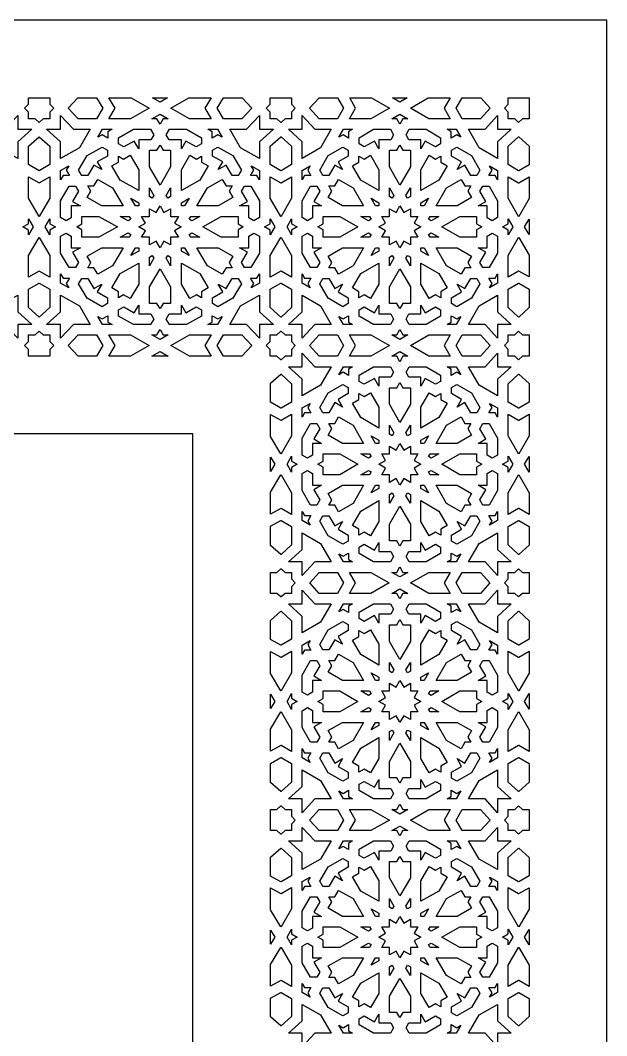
# Model space of a CAD drawing. Extents: x -500 to 500, y -400 to 400.
# Drawn here: x 273.2 to 500, y 7 to 400 of the extents above; entities that cross this region are included whole.
import ezdxf

# ---------------------------------------------------------------- set-up
doc = ezdxf.new("R2010")
doc.units = 0
doc.header["$MEASUREMENT"] = 0
doc.layers.add('LAYER_1', color=18, linetype='CONTINUOUS')

msp = doc.modelspace()

# ---------------------------------------------------------------- linework, layer by layer
at = {"layer": 'LAYER_1'}
for points in [[(-500, -400), (500, -400), (500, 400), (-500, 400)], [(284.67, 367.57), (286.14, 366), (284.67, 364.42), (284.59, 361.87), (282.08, 361.87), (280.51, 360.47), (278.95, 361.87), (276.43, 361.87), (276.35, 364.42), (274.89, 366), (276.35, 367.57), (276.35, 370), (284.67, 370)], [(305.09, 366), (302.66, 361.87), (295.56, 361.87), (291.73, 366), (295.45, 370), (302.74, 370)], [(323.11, 366), (315.83, 361.87), (307.43, 361.87), (309.86, 366), (307.5, 370), (316.05, 370)], [(327.24, 368.34), (324.31, 370), (330.17, 370)], [(344.62, 366), (347.05, 361.87), (338.65, 361.87), (331.37, 366), (338.43, 370), (346.98, 370)], [(362.75, 366), (358.92, 361.87), (351.82, 361.87), (349.39, 366), (351.74, 370), (359.03, 370)], [(378.15, 367.57), (379.58, 366), (378.15, 364.42), (378.07, 361.87), (375.59, 361.87), (374.05, 360.47), (374.01, 360.51), (373.97, 360.47), (372.4, 361.87), (369.89, 361.87), (369.81, 364.42), (368.34, 366), (369.81, 367.57), (369.81, 370), (378.15, 370)], [(398.22, 366), (395.84, 361.87), (388.85, 361.87), (385.08, 366), (388.74, 370), (395.91, 370)], [(415.94, 366), (408.79, 361.87), (400.52, 361.87), (402.91, 366), (400.6, 370), (409, 370)], [(420, 368.34), (417.12, 370), (422.89, 370)], [(437.1, 366), (439.48, 361.87), (431.22, 361.87), (424.07, 366), (431.01, 370), (439.41, 370)], [(454.93, 366), (451.16, 361.87), (444.17, 361.87), (441.79, 366), (444.1, 370), (451.27, 370)], [(470, 362.9), (469.97, 361.87), (467.49, 361.87), (465.95, 360.47), (464.42, 361.87), (461.94, 361.87), (461.86, 364.42), (460.42, 366), (461.86, 367.57), (461.86, 370), (470, 370)], [(272.22, 357.81), (277.63, 357.81), (272.22, 352.96), (272.22, 346.54), (264.94, 350.66), (260.74, 357.81), (267.28, 357.81), (272.22, 363.12)], [(293.74, 357.81), (300.28, 357.81), (296.08, 350.66), (288.8, 346.54), (288.8, 352.96), (283.4, 357.81), (288.8, 357.81), (288.8, 363.12)], [(330.39, 361.87), (328.48, 361.87), (327.24, 359.77), (326, 361.87), (324.09, 361.87), (327.24, 363.65)], [(365.68, 357.81), (371.08, 357.81), (365.68, 352.96), (365.68, 346.54), (358.4, 350.66), (354.2, 357.81), (360.74, 357.81), (365.68, 363.12)], [(387.06, 357.81), (393.49, 357.81), (389.36, 350.66), (382.21, 346.54), (382.21, 352.96), (376.89, 357.81), (382.21, 357.81), (382.21, 363.12)], [(423.1, 361.87), (421.22, 361.87), (420, 359.77), (418.79, 361.87), (416.91, 361.87), (420, 363.65)], [(457.8, 357.81), (463.12, 357.81), (457.8, 352.96), (457.8, 346.54), (450.65, 350.66), (446.52, 357.81), (452.95, 357.81), (457.8, 363.12)], [(307.03, 356.87), (307.03, 354.45), (304.89, 355.66), (303.23, 354.72), (305.05, 357.81), (308.68, 357.81)], [(324.81, 355.74), (323.64, 353.76), (318.99, 353.76), (318.99, 350.3), (317.23, 353.29), (313.2, 351.01), (311.19, 352.15), (311.19, 354.55), (316.94, 357.81), (323.58, 357.81)], [(343.29, 354.55), (343.29, 352.15), (341.28, 351.01), (337.25, 353.29), (335.49, 350.3), (335.49, 353.76), (330.84, 353.76), (329.68, 355.74), (330.9, 357.81), (337.54, 357.81)], [(351.25, 354.72), (349.59, 355.66), (347.45, 354.45), (347.45, 356.87), (345.8, 357.81), (349.43, 357.81)], [(400.13, 356.87), (400.13, 354.45), (398.02, 355.66), (396.39, 354.72), (398.18, 357.81), (401.75, 357.81)], [(417.61, 355.74), (416.46, 353.76), (411.89, 353.76), (411.89, 350.3), (410.16, 353.29), (406.2, 351.01), (404.22, 352.15), (404.22, 354.55), (409.87, 357.81), (416.41, 357.81)], [(435.79, 354.55), (435.79, 352.15), (433.81, 351.01), (429.85, 353.29), (428.12, 350.3), (428.12, 353.76), (423.54, 353.76), (422.4, 355.74), (423.6, 357.81), (430.13, 357.81)], [(443.61, 354.72), (441.99, 355.66), (439.88, 354.45), (439.88, 356.87), (438.25, 357.81), (441.83, 357.81)], [(284.67, 351.25), (284.67, 344.15), (280.55, 341.81), (280.51, 341.84), (280.47, 341.81), (276.35, 344.15), (276.35, 351.25), (280.47, 354.94), (280.51, 354.9), (280.55, 354.94)], [(378.15, 351.25), (378.15, 344.15), (374.09, 341.81), (374.05, 341.84), (374.01, 341.81), (373.97, 341.84), (373.93, 341.81), (369.81, 344.15), (369.81, 351.25), (373.93, 354.94), (373.97, 354.9), (374.01, 354.94), (374.05, 354.9), (374.09, 354.94)], [(470, 351.29), (470, 344.12), (466, 341.81), (465.95, 341.84), (465.91, 341.81), (461.86, 344.15), (461.86, 351.25), (465.91, 354.94), (465.95, 354.9), (466, 354.94)], [(306.97, 349.76), (306.97, 347.48), (302.94, 345.19), (304.7, 342.2), (301.65, 343.93), (299.33, 339.97), (297, 339.97), (295.78, 342.04), (299.1, 347.7), (304.86, 350.96)], [(328.42, 349.7), (331.36, 349.7), (331.36, 343.28), (327.24, 336.26), (323.12, 343.28), (323.12, 349.7), (326.06, 349.7), (327.24, 351.71)], [(355.38, 347.7), (358.7, 342.04), (357.48, 339.97), (355.15, 339.97), (352.83, 343.93), (349.78, 342.2), (351.54, 345.19), (347.51, 347.48), (347.51, 349.76), (349.62, 350.96)], [(400.07, 349.76), (400.07, 347.48), (396.11, 345.19), (397.84, 342.2), (394.84, 343.93), (392.55, 339.97), (390.27, 339.97), (389.07, 342.04), (392.33, 347.7), (397.99, 350.96)], [(421.16, 349.7), (424.06, 349.7), (424.06, 343.28), (420, 336.26), (415.95, 343.28), (415.95, 349.7), (418.84, 349.7), (420, 351.71)], [(447.67, 347.7), (450.94, 342.04), (449.74, 339.97), (447.45, 339.97), (445.16, 343.93), (442.17, 342.2), (443.9, 345.19), (439.94, 347.48), (439.94, 349.76), (442.02, 350.96)], [(318.99, 342.19), (318.99, 334.09), (311.85, 338.14), (308.58, 343.71), (311.13, 345.15), (311.13, 347.47), (313.17, 346.31), (315.72, 347.75)], [(341.31, 346.31), (343.35, 347.47), (343.35, 345.15), (345.9, 343.71), (342.63, 338.14), (335.49, 334.09), (335.49, 342.19), (338.76, 347.75)], [(411.89, 342.19), (411.89, 334.09), (404.87, 338.14), (401.66, 343.71), (404.16, 345.15), (404.16, 347.47), (406.17, 346.31), (408.67, 347.75)], [(433.84, 346.31), (435.85, 347.47), (435.85, 345.15), (438.35, 343.71), (435.14, 338.14), (428.12, 334.09), (428.12, 342.19), (431.33, 347.75)], [(290.99, 342.01), (292.23, 339.91), (289.76, 339.91), (288.8, 338.29), (288.8, 341.85), (291.95, 343.64)], [(365.68, 341.85), (365.68, 338.29), (364.72, 339.91), (362.25, 339.91), (363.49, 342.01), (362.53, 343.64)], [(384.36, 342.01), (385.58, 339.91), (383.15, 339.91), (382.21, 338.29), (382.21, 341.85), (385.3, 343.64)], [(457.8, 341.85), (457.8, 338.29), (456.86, 339.91), (454.43, 339.91), (455.65, 342.01), (454.71, 343.64)], [(284.67, 331.12), (280.55, 324.11), (280.51, 324.18), (280.47, 324.11), (276.35, 331.12), (276.35, 339.47), (280.47, 337.13), (280.51, 337.15), (280.55, 337.13), (284.67, 339.47)], [(308.83, 335.17), (312.95, 328.16), (304.71, 328.16), (299.04, 331.37), (300.52, 333.88), (299.34, 335.88), (301.69, 335.88), (303.17, 338.38)], [(352.79, 335.88), (355.14, 335.88), (353.96, 333.88), (355.44, 331.37), (349.77, 328.16), (341.53, 328.16), (345.65, 335.17), (351.32, 338.38)], [(378.15, 331.12), (374.09, 324.11), (374.05, 324.18), (374.01, 324.11), (373.97, 324.18), (373.93, 324.11), (369.81, 331.12), (369.81, 339.47), (373.93, 337.13), (373.97, 337.15), (374.01, 337.13), (374.05, 337.15), (374.09, 337.13), (378.15, 339.47)], [(401.9, 335.17), (405.95, 328.16), (397.85, 328.16), (392.28, 331.37), (393.72, 333.88), (392.56, 335.88), (394.88, 335.88), (396.33, 338.38)], [(445.12, 335.88), (447.44, 335.88), (446.28, 333.88), (447.73, 331.37), (442.16, 328.16), (434.06, 328.16), (438.11, 335.17), (443.68, 338.38)], [(465.91, 337.13), (465.95, 337.15), (465.99, 337.13), (470, 339.44), (470, 331.04), (465.99, 324.11), (465.95, 324.18), (465.91, 324.11), (461.86, 331.12), (461.86, 339.47)], [(295.73, 333.85), (293.4, 329.89), (296.45, 328.16), (292.93, 328.16), (292.93, 323.59), (290.92, 322.45), (288.8, 323.65), (288.8, 330.17), (292.13, 335.83), (294.57, 335.83)], [(324.85, 332.21), (324.22, 331.13), (323.12, 331.75), (323.12, 335.16)], [(331.36, 331.75), (330.26, 331.13), (329.63, 332.21), (331.36, 335.16)], [(365.68, 330.17), (365.68, 323.65), (363.56, 322.45), (361.55, 323.59), (361.55, 328.16), (358.03, 328.16), (361.08, 329.89), (358.75, 333.85), (359.91, 335.83), (362.35, 335.83)], [(389.02, 333.85), (386.73, 329.89), (389.73, 328.16), (386.27, 328.16), (386.27, 323.59), (384.29, 322.45), (382.21, 323.65), (382.21, 330.17), (385.47, 335.83), (387.87, 335.83)], [(417.66, 332.21), (417.03, 331.13), (415.95, 331.75), (415.95, 335.16)], [(424.06, 331.75), (422.97, 331.13), (422.35, 332.21), (424.06, 335.16)], [(457.8, 330.17), (457.8, 323.65), (455.72, 322.45), (453.74, 323.59), (453.74, 328.16), (450.28, 328.16), (453.28, 329.89), (450.99, 333.85), (452.13, 335.83), (454.53, 335.83)], [(318.99, 329.41), (318.99, 328.16), (317.72, 328.16), (315.98, 331.12)], [(336.76, 328.16), (335.49, 328.16), (335.49, 329.41), (338.5, 331.12)], [(411.89, 329.41), (411.89, 328.16), (410.64, 328.16), (408.93, 331.12)], [(429.37, 328.16), (428.12, 328.16), (428.12, 329.41), (431.07, 331.12)], [(328.75, 325.59), (331.36, 327.07), (331.36, 324.1), (334.38, 324.1), (332.87, 321.54), (335.48, 320.06), (332.87, 318.58), (334.38, 316.01), (331.36, 316.01), (331.36, 313.05), (328.75, 314.53), (327.24, 311.96), (325.73, 314.53), (323.12, 313.05), (323.12, 316.01), (320.1, 316.01), (321.61, 318.58), (319, 320.06), (321.61, 321.54), (320.1, 324.1), (323.12, 324.1), (323.12, 327.07), (325.73, 325.59), (327.24, 328.15)], [(421.49, 325.59), (424.06, 327.07), (424.06, 324.1), (427.02, 324.1), (425.54, 321.54), (428.11, 320.06), (425.54, 318.58), (427.02, 316.01), (424.06, 316.01), (424.06, 313.05), (421.49, 314.53), (420, 311.96), (418.52, 314.53), (415.95, 313.05), (415.95, 316.01), (412.98, 316.01), (414.47, 318.58), (411.9, 320.06), (414.47, 321.54), (412.98, 324.1), (415.95, 324.1), (415.95, 327.07), (418.52, 325.59), (420, 328.15)], [(278.17, 320.06), (276.35, 316.96), (276.35, 318.84), (274.21, 320.06), (276.35, 321.27), (276.35, 323.15)], [(284.67, 321.27), (286.81, 320.06), (284.67, 318.84), (284.67, 316.96), (282.86, 320.06), (284.67, 323.15)], [(310.74, 320.06), (303.6, 316.01), (297.06, 316.01), (297.06, 318.9), (295.02, 320.06), (297.06, 321.21), (297.06, 324.1), (303.6, 324.1)], [(315.97, 323.02), (314.87, 322.4), (311.86, 324.1), (315.33, 324.1)], [(339.61, 322.4), (338.51, 323.02), (339.15, 324.1), (342.62, 324.1)], [(357.42, 321.21), (359.46, 320.06), (357.42, 318.9), (357.42, 316.01), (350.88, 316.01), (343.74, 320.06), (350.88, 324.1), (357.42, 324.1)], [(371.62, 320.06), (369.81, 316.96), (369.81, 318.84), (367.67, 320.06), (369.81, 321.27), (369.81, 323.15)], [(378.15, 321.27), (380.25, 320.06), (378.15, 318.84), (378.15, 316.96), (376.36, 320.06), (378.15, 323.15)], [(403.78, 320.06), (396.76, 316.01), (390.33, 316.01), (390.33, 318.9), (388.32, 320.06), (390.33, 321.21), (390.33, 324.1), (396.76, 324.1)], [(408.92, 323.02), (407.84, 322.4), (404.88, 324.1), (408.3, 324.1)], [(432.17, 322.4), (431.09, 323.02), (431.71, 324.1), (435.13, 324.1)], [(449.68, 321.21), (451.69, 320.06), (449.68, 318.9), (449.68, 316.01), (443.25, 316.01), (436.23, 320.06), (443.25, 324.1), (449.68, 324.1)], [(463.65, 320.06), (461.86, 316.96), (461.86, 318.84), (459.76, 320.06), (461.86, 321.27), (461.86, 323.15)], [(470, 317.05), (468.26, 320.06), (470, 323.06)], [(284.67, 308.99), (284.67, 300.64), (280.55, 302.98), (280.51, 302.96), (280.47, 302.98), (276.35, 300.64), (276.35, 308.99), (280.47, 316), (280.51, 315.93), (280.55, 316)], [(292.93, 316.52), (292.93, 311.95), (296.45, 311.95), (293.4, 310.22), (295.73, 306.26), (294.57, 304.28), (292.13, 304.28), (288.8, 309.94), (288.8, 316.46), (290.92, 317.66)], [(315.97, 317.09), (315.33, 316.01), (311.86, 316.01), (314.87, 317.71)], [(342.62, 316.01), (339.15, 316.01), (338.51, 317.09), (339.61, 317.71)], [(365.68, 316.46), (365.68, 309.94), (362.35, 304.28), (359.91, 304.28), (358.75, 306.26), (361.08, 310.22), (358.03, 311.95), (361.55, 311.95), (361.55, 316.52), (363.56, 317.66)], [(378.15, 308.99), (378.15, 300.64), (374.09, 302.98), (374.05, 302.96), (374.01, 302.98), (373.97, 302.96), (373.93, 302.98), (369.81, 300.64), (369.81, 308.99), (373.93, 316), (373.97, 315.93), (374.01, 316), (374.05, 315.93), (374.09, 316)], [(386.27, 316.52), (386.27, 311.95), (389.73, 311.95), (386.73, 310.22), (389.02, 306.26), (387.87, 304.28), (385.47, 304.28), (382.21, 309.94), (382.21, 316.46), (384.29, 317.66)], [(408.92, 317.09), (408.3, 316.01), (404.88, 316.01), (407.84, 317.71)], [(435.13, 316.01), (431.71, 316.01), (431.09, 317.09), (432.17, 317.71)], [(457.8, 316.46), (457.8, 309.94), (454.53, 304.28), (452.13, 304.28), (450.99, 306.26), (453.28, 310.22), (450.28, 311.95), (453.74, 311.95), (453.74, 316.52), (455.72, 317.66)], [(470, 309.07), (470, 300.67), (465.99, 302.98), (465.95, 302.96), (465.91, 302.98), (461.86, 300.64), (461.86, 308.99), (465.91, 316), (465.95, 315.93), (465.99, 316)], [(308.83, 304.94), (303.17, 301.73), (301.69, 304.23), (299.34, 304.23), (300.52, 306.23), (299.04, 308.74), (304.71, 311.95), (312.95, 311.95)], [(318.99, 310.7), (315.98, 309), (317.72, 311.95), (318.99, 311.95)], [(338.5, 309), (335.49, 310.7), (335.49, 311.95), (336.76, 311.95)], [(355.44, 308.74), (353.96, 306.23), (355.14, 304.23), (352.79, 304.23), (351.32, 301.73), (345.65, 304.94), (341.53, 311.95), (349.77, 311.95)], [(401.9, 304.94), (396.33, 301.73), (394.88, 304.23), (392.56, 304.23), (393.72, 306.23), (392.28, 308.74), (397.85, 311.95), (405.95, 311.95)], [(411.89, 310.7), (408.93, 309), (410.64, 311.95), (411.89, 311.95)], [(431.07, 309), (428.12, 310.7), (428.12, 311.95), (429.37, 311.95)], [(447.73, 308.74), (446.28, 306.23), (447.44, 304.23), (445.12, 304.23), (443.68, 301.73), (438.11, 304.94), (434.06, 311.95), (442.16, 311.95)], [(324.85, 307.91), (323.12, 304.95), (323.12, 308.36), (324.22, 308.99)], [(331.36, 308.36), (331.36, 304.95), (329.63, 307.91), (330.26, 308.99)], [(417.66, 307.91), (415.95, 304.95), (415.95, 308.36), (417.03, 308.99)], [(424.06, 308.36), (424.06, 304.95), (422.35, 307.91), (422.97, 308.99)], [(318.99, 297.92), (315.72, 292.36), (313.17, 293.8), (311.13, 292.65), (311.13, 294.96), (308.58, 296.41), (311.85, 301.97), (318.99, 306.02)], [(331.36, 296.84), (331.36, 290.41), (328.42, 290.41), (327.24, 288.41), (326.06, 290.41), (323.12, 290.41), (323.12, 296.84), (327.24, 303.85)], [(342.63, 301.97), (345.9, 296.41), (343.35, 294.96), (343.35, 292.65), (341.31, 293.8), (338.76, 292.36), (335.49, 297.92), (335.49, 306.02)], [(411.89, 297.92), (408.67, 292.36), (406.17, 293.8), (404.16, 292.65), (404.16, 294.96), (401.66, 296.41), (404.87, 301.97), (411.89, 306.02)], [(424.06, 296.84), (424.06, 290.41), (421.16, 290.41), (420, 288.41), (418.84, 290.41), (415.95, 290.41), (415.95, 296.84), (420, 303.85)], [(435.14, 301.97), (438.35, 296.41), (435.85, 294.96), (435.85, 292.65), (433.84, 293.8), (431.33, 292.36), (428.12, 297.92), (428.12, 306.02)], [(289.76, 300.2), (292.23, 300.2), (290.99, 298.1), (291.95, 296.47), (288.8, 298.26), (288.8, 301.83)], [(301.65, 296.19), (304.7, 297.91), (302.94, 294.92), (306.97, 292.64), (306.97, 290.35), (304.86, 289.15), (299.1, 292.41), (295.78, 298.07), (297, 300.14), (299.33, 300.14)], [(358.7, 298.07), (355.38, 292.41), (349.62, 289.15), (347.51, 290.35), (347.51, 292.64), (351.54, 294.92), (349.78, 297.91), (352.83, 296.19), (355.15, 300.14), (357.48, 300.14)], [(365.68, 298.26), (362.53, 296.47), (363.49, 298.1), (362.25, 300.2), (364.72, 300.2), (365.68, 301.83)], [(383.15, 300.2), (385.58, 300.2), (384.36, 298.1), (385.3, 296.47), (382.21, 298.26), (382.21, 301.83)], [(394.84, 296.19), (397.84, 297.91), (396.11, 294.92), (400.07, 292.64), (400.07, 290.35), (397.99, 289.15), (392.33, 292.41), (389.07, 298.07), (390.27, 300.14), (392.55, 300.14)], [(450.94, 298.07), (447.67, 292.41), (442.02, 289.15), (439.94, 290.35), (439.94, 292.64), (443.9, 294.92), (442.17, 297.91), (445.16, 296.19), (447.45, 300.14), (449.74, 300.14)], [(457.8, 298.26), (454.71, 296.47), (455.65, 298.1), (454.43, 300.2), (456.86, 300.2), (457.8, 301.83)], [(284.67, 295.96), (284.67, 288.86), (280.55, 285.17), (280.51, 285.21), (280.47, 285.17), (276.35, 288.86), (276.35, 295.96), (280.47, 298.3), (280.51, 298.27), (280.55, 298.3)], [(378.15, 295.96), (378.15, 288.86), (374.09, 285.17), (374.05, 285.21), (374.01, 285.17), (373.97, 285.21), (373.93, 285.17), (369.81, 288.86), (369.81, 295.96), (373.93, 298.3), (373.97, 298.27), (374.01, 298.3), (374.05, 298.27), (374.09, 298.3)], [(470, 295.99), (470, 288.82), (465.99, 285.17), (465.95, 285.21), (465.91, 285.17), (461.86, 288.86), (461.86, 295.96), (465.91, 298.3), (465.95, 298.27), (465.99, 298.3)], [(272.22, 287.15), (277.63, 282.3), (272.22, 282.3), (272.22, 276.99), (267.28, 282.3), (260.74, 282.3), (264.94, 289.45), (272.22, 293.57)], [(296.08, 289.45), (300.28, 282.3), (293.74, 282.3), (288.8, 276.99), (288.8, 282.3), (283.4, 282.3), (288.8, 287.15), (288.8, 293.57)], [(365.68, 287.15), (371.08, 282.3), (365.68, 282.3), (365.68, 276.99), (360.74, 282.3), (354.2, 282.3), (358.4, 289.45), (365.68, 293.57)], [(389.36, 289.45), (393.49, 282.3), (387.06, 282.3), (382.21, 276.99), (382.21, 282.3), (376.89, 282.3), (382.21, 287.15), (382.21, 293.57)], [(457.8, 287.15), (463.12, 282.3), (457.8, 282.3), (457.8, 276.99), (452.95, 282.3), (446.52, 282.3), (450.65, 289.45), (457.8, 293.57)], [(318.99, 286.35), (323.64, 286.35), (324.81, 284.37), (323.58, 282.3), (316.94, 282.3), (311.19, 285.56), (311.19, 287.96), (313.2, 289.1), (317.23, 286.82), (318.99, 289.81)], [(337.25, 286.82), (341.28, 289.1), (343.29, 287.96), (343.29, 285.56), (337.54, 282.3), (330.9, 282.3), (329.68, 284.37), (330.84, 286.35), (335.49, 286.35), (335.49, 289.81)], [(411.89, 286.35), (416.46, 286.35), (417.61, 284.37), (416.41, 282.3), (409.87, 282.3), (404.22, 285.56), (404.22, 287.96), (406.2, 289.1), (410.16, 286.82), (411.89, 289.81)], [(429.85, 286.82), (433.81, 289.1), (435.79, 287.96), (435.79, 285.56), (430.13, 282.3), (423.6, 282.3), (422.4, 284.37), (423.54, 286.35), (428.12, 286.35), (428.12, 289.81)], [(307.03, 283.24), (308.68, 282.3), (305.05, 282.3), (303.23, 285.39), (304.89, 284.45), (307.03, 285.67)], [(349.59, 284.45), (351.25, 285.39), (349.43, 282.3), (345.8, 282.3), (347.45, 283.24), (347.45, 285.67)], [(400.13, 283.24), (401.75, 282.3), (398.18, 282.3), (396.39, 285.39), (398.02, 284.45), (400.13, 285.67)], [(441.99, 284.45), (443.61, 285.39), (441.83, 282.3), (438.25, 282.3), (439.88, 283.24), (439.88, 285.67)], [(282.08, 278.24), (284.59, 278.24), (284.67, 275.69), (286.14, 274.11), (284.67, 272.54), (284.59, 270), (276.43, 270), (276.35, 272.54), (274.89, 274.11), (276.35, 275.69), (276.43, 278.24), (278.95, 278.24), (280.51, 279.64)], [(328.48, 278.24), (330.39, 278.24), (327.24, 276.46), (324.09, 278.24), (326, 278.24), (327.24, 280.35)], [(375.59, 278.24), (378.07, 278.24), (378.15, 275.69), (379.58, 274.11), (378.15, 272.54), (378.07, 269.99), (375.59, 269.99), (374.05, 268.59), (374.01, 268.62), (373.97, 268.59), (372.4, 269.99), (370, 269.99), (370, 270), (369.89, 270), (369.81, 272.54), (368.34, 274.11), (369.81, 275.69), (369.89, 278.24), (372.4, 278.24), (373.97, 279.64), (374.01, 279.61), (374.05, 279.64)], [(421.22, 278.24), (423.1, 278.24), (420, 276.46), (416.91, 278.24), (418.79, 278.24), (420, 280.35)], [(467.49, 278.24), (469.97, 278.24), (470, 277.21), (470, 274.11), (470, 271.02), (469.97, 269.99), (467.49, 269.99), (465.95, 268.59), (464.42, 269.99), (461.94, 269.99), (461.86, 272.54), (460.42, 274.11), (461.86, 275.69), (461.94, 278.24), (464.42, 278.24), (465.95, 279.64)], [(305.09, 274.11), (302.67, 270), (295.55, 270), (291.73, 274.11), (295.56, 278.24), (302.66, 278.24)], [(323.11, 274.11), (315.86, 270), (307.44, 270), (309.86, 274.11), (307.43, 278.24), (315.83, 278.24)], [(344.62, 274.11), (347.04, 270), (338.62, 270), (331.37, 274.11), (338.65, 278.24), (347.05, 278.24)], [(362.75, 274.11), (358.93, 270), (351.81, 270), (349.39, 274.11), (351.82, 278.24), (358.92, 278.24)], [(398.22, 274.11), (395.84, 269.99), (388.85, 269.99), (385.08, 274.11), (388.85, 278.24), (395.84, 278.24)], [(415.94, 274.11), (408.79, 269.99), (400.52, 269.99), (402.91, 274.11), (400.52, 278.24), (408.79, 278.24)], [(437.1, 274.11), (439.48, 269.99), (431.22, 269.99), (424.07, 274.11), (431.22, 278.24), (439.48, 278.24)], [(454.93, 274.11), (451.16, 269.99), (444.17, 269.99), (441.79, 274.11), (444.17, 278.24), (451.16, 278.24)], [(330.36, 270), (324.12, 270), (327.24, 271.77)], [(387.06, 265.93), (393.49, 265.93), (389.36, 258.78), (382.21, 254.66), (382.21, 261.08), (376.89, 265.93), (382.21, 265.93), (382.21, 271.24)], [(423.1, 269.99), (421.22, 269.99), (420, 267.88), (418.79, 269.99), (416.91, 269.99), (420, 271.77)], [(457.8, 265.93), (463.12, 265.93), (457.8, 261.08), (457.8, 254.66), (450.65, 258.78), (446.52, 265.93), (452.95, 265.93), (457.8, 271.24)], [(400.13, 264.99), (400.13, 262.56), (398.02, 263.78), (396.39, 262.84), (398.18, 265.93), (401.75, 265.93)], [(417.61, 263.85), (416.46, 261.87), (411.89, 261.87), (411.89, 258.42), (410.16, 261.41), (406.2, 259.13), (404.22, 260.27), (404.22, 262.67), (409.87, 265.93), (416.41, 265.93)], [(435.79, 262.67), (435.79, 260.27), (433.81, 259.13), (429.85, 261.41), (428.12, 258.42), (428.12, 261.87), (423.54, 261.87), (422.4, 263.85), (423.6, 265.93), (430.13, 265.93)], [(443.61, 262.84), (441.99, 263.78), (439.88, 262.56), (439.88, 264.99), (438.25, 265.93), (441.83, 265.93)], [(378.15, 259.36), (378.15, 252.27), (374.09, 249.93), (374.05, 249.95), (374.01, 249.93), (373.97, 249.95), (373.93, 249.93), (370, 252.16), (370, 259.54), (373.93, 263.06), (373.97, 263.02), (374.01, 263.06), (374.05, 263.02), (374.09, 263.06)], [(421.16, 257.82), (424.06, 257.82), (424.06, 251.39), (420, 244.38), (415.95, 251.39), (415.95, 257.82), (418.84, 257.82), (420, 259.82)], [(470, 259.41), (470, 252.24), (465.99, 249.93), (465.95, 249.95), (465.91, 249.93), (461.86, 252.27), (461.86, 259.36), (465.91, 263.06), (465.95, 263.02), (465.99, 263.06)], [(400.07, 257.88), (400.07, 255.59), (396.11, 253.31), (397.84, 250.32), (394.84, 252.04), (392.55, 248.08), (390.27, 248.08), (389.07, 250.16), (392.33, 255.81), (397.99, 259.08)], [(411.89, 250.31), (411.89, 242.21), (404.87, 246.26), (401.66, 251.82), (404.16, 253.27), (404.16, 255.58), (406.17, 254.43), (408.67, 255.87)], [(433.84, 254.43), (435.85, 255.58), (435.85, 253.27), (438.35, 251.82), (435.14, 246.26), (428.12, 242.21), (428.12, 250.31), (431.33, 255.87)], [(447.67, 255.81), (450.94, 250.16), (449.74, 248.08), (447.45, 248.08), (445.16, 252.04), (442.17, 250.32), (443.9, 253.31), (439.94, 255.59), (439.94, 257.88), (442.02, 259.08)], [(384.36, 250.13), (385.58, 248.03), (383.15, 248.03), (382.21, 246.4), (382.21, 249.97), (385.3, 251.76)], [(457.8, 249.97), (457.8, 246.4), (456.86, 248.03), (454.43, 248.03), (455.65, 250.13), (454.71, 251.76)], [(378.15, 239.24), (374.09, 232.23), (374.05, 232.3), (374.01, 232.23), (373.97, 232.3), (373.93, 232.23), (370, 238.91), (370, 245.93), (370, 247.48), (373.93, 245.25), (373.97, 245.27), (374.01, 245.25), (374.05, 245.27), (374.09, 245.25), (378.15, 247.58)], [(465.91, 245.25), (465.95, 245.27), (465.99, 245.25), (470, 247.56), (470, 239.16), (465.99, 232.23), (465.95, 232.3), (465.91, 232.23), (461.86, 239.24), (461.86, 247.58)], [(389.02, 241.96), (386.73, 238.01), (389.73, 236.28), (386.27, 236.28), (386.27, 231.71), (384.29, 230.57), (382.21, 231.76), (382.21, 238.29), (385.47, 243.94), (387.87, 243.94)], [(401.9, 243.29), (405.95, 236.28), (397.85, 236.28), (392.28, 239.49), (393.72, 241.99), (392.56, 244), (394.88, 244), (396.33, 246.5)], [(445.12, 244), (447.44, 244), (446.28, 241.99), (447.73, 239.49), (442.16, 236.28), (434.06, 236.28), (438.11, 243.29), (443.68, 246.5)], [(457.8, 238.29), (457.8, 231.76), (455.72, 230.57), (453.74, 231.71), (453.74, 236.28), (450.28, 236.28), (453.28, 238.01), (450.99, 241.96), (452.13, 243.94), (454.53, 243.94)], [(340, -240), (340, 240), (-340, 240), (-340, -240)], [(417.66, 240.32), (417.03, 239.24), (415.95, 239.87), (415.95, 243.28)], [(424.06, 239.87), (422.97, 239.24), (422.35, 240.32), (424.06, 243.28)], [(411.89, 237.52), (411.89, 236.28), (410.64, 236.28), (408.93, 239.23)], [(421.49, 233.7), (424.06, 235.18), (424.06, 232.22), (427.02, 232.22), (425.54, 229.65), (428.11, 228.17), (425.54, 226.69), (427.02, 224.12), (424.06, 224.12), (424.06, 221.16), (421.49, 222.64), (420, 220.08), (418.52, 222.64), (415.95, 221.16), (415.95, 224.12), (412.98, 224.12), (414.47, 226.69), (411.9, 228.17), (414.47, 229.65), (412.98, 232.22), (415.95, 232.22), (415.95, 235.18), (418.52, 233.7), (420, 236.27)], [(429.37, 236.28), (428.12, 236.28), (428.12, 237.52), (431.07, 239.23)], [(403.78, 228.17), (396.76, 224.12), (390.33, 224.12), (390.33, 227.01), (388.32, 228.17), (390.33, 229.33), (390.33, 232.22), (396.76, 232.22)], [(408.92, 231.14), (407.84, 230.51), (404.88, 232.22), (408.3, 232.22)], [(432.17, 230.51), (431.09, 231.14), (431.71, 232.22), (435.13, 232.22)], [(449.68, 229.33), (451.69, 228.17), (449.68, 227.01), (449.68, 224.12), (443.25, 224.12), (436.23, 228.17), (443.25, 232.22), (449.68, 232.22)], [(371.62, 228.17), (370, 225.41), (370, 228.32), (370, 230.93)], [(378.15, 229.39), (380.25, 228.17), (378.15, 226.96), (378.15, 225.08), (376.36, 228.17), (378.15, 231.26)], [(463.65, 228.17), (461.86, 225.08), (461.86, 226.96), (459.76, 228.17), (461.86, 229.39), (461.86, 231.26)], [(470, 225.16), (468.26, 228.17), (470, 231.18)], [(378.15, 217.11), (378.15, 208.76), (374.09, 211.1), (374.05, 211.08), (374.01, 211.1), (373.97, 211.08), (373.93, 211.1), (370, 208.87), (370, 213.6), (370, 217.44), (373.93, 224.12), (373.97, 224.05), (374.01, 224.12), (374.05, 224.05), (374.09, 224.12)], [(386.27, 224.64), (386.27, 220.07), (389.73, 220.07), (386.73, 218.34), (389.02, 214.38), (387.87, 212.4), (385.47, 212.4), (382.21, 218.05), (382.21, 224.58), (384.29, 225.78)], [(408.92, 225.21), (408.3, 224.12), (404.88, 224.12), (407.84, 225.83)], [(435.13, 224.12), (431.71, 224.12), (431.09, 225.21), (432.17, 225.83)], [(457.8, 224.58), (457.8, 218.05), (454.53, 212.4), (452.13, 212.4), (450.99, 214.38), (453.28, 218.34), (450.28, 220.07), (453.74, 220.07), (453.74, 224.64), (455.72, 225.78)], [(470, 217.19), (470, 208.79), (465.99, 211.1), (465.95, 211.08), (465.91, 211.1), (461.86, 208.76), (461.86, 217.11), (465.91, 224.12), (465.95, 224.05), (465.99, 224.12)], [(401.9, 213.06), (396.33, 209.84), (394.88, 212.35), (392.56, 212.35), (393.72, 214.35), (392.28, 216.86), (397.85, 220.07), (405.95, 220.07)], [(411.89, 218.82), (408.93, 217.11), (410.64, 220.07), (411.89, 220.07)], [(431.07, 217.11), (428.12, 218.82), (428.12, 220.07), (429.37, 220.07)], [(447.73, 216.86), (446.28, 214.35), (447.44, 212.35), (445.12, 212.35), (443.68, 209.84), (438.11, 213.06), (434.06, 220.07), (442.16, 220.07)], [(417.66, 216.02), (415.95, 213.07), (415.95, 216.48), (417.03, 217.1)], [(424.06, 216.48), (424.06, 213.07), (422.35, 216.02), (422.97, 217.1)], [(411.89, 206.04), (408.67, 200.48), (406.17, 201.92), (404.16, 200.76), (404.16, 203.08), (401.66, 204.52), (404.87, 210.09), (411.89, 214.14)], [(435.14, 210.09), (438.35, 204.52), (435.85, 203.08), (435.85, 200.76), (433.84, 201.92), (431.33, 200.48), (428.12, 206.04), (428.12, 214.14)], [(383.15, 208.32), (385.58, 208.32), (384.36, 206.22), (385.3, 204.59), (382.21, 206.37), (382.21, 209.94)], [(424.06, 204.95), (424.06, 198.53), (421.16, 198.53), (420, 196.52), (418.84, 198.53), (415.95, 198.53), (415.95, 204.95), (420, 211.96)], [(457.8, 206.37), (454.71, 204.59), (455.65, 206.22), (454.43, 208.32), (456.86, 208.32), (457.8, 209.94)], [(378.15, 204.08), (378.15, 196.98), (374.09, 193.29), (374.05, 193.32), (374.01, 193.29), (373.97, 193.32), (373.93, 193.29), (370, 196.81), (370, 198.2), (370, 204.19), (373.93, 206.41), (373.97, 206.39), (374.01, 206.41), (374.05, 206.39), (374.09, 206.41)], [(394.84, 204.3), (397.84, 206.03), (396.11, 203.04), (400.07, 200.75), (400.07, 198.47), (397.99, 197.27), (392.33, 200.53), (389.07, 206.18), (390.27, 208.26), (392.55, 208.26)], [(450.94, 206.18), (447.67, 200.53), (442.02, 197.27), (439.94, 198.47), (439.94, 200.75), (443.9, 203.04), (442.17, 206.03), (445.16, 204.3), (447.45, 208.26), (449.74, 208.26)], [(470, 204.11), (470, 196.94), (466, 193.29), (465.95, 193.32), (465.91, 193.29), (461.86, 196.98), (461.86, 204.08), (465.91, 206.41), (465.95, 206.39), (466, 206.41)], [(389.36, 197.56), (393.49, 190.42), (387.06, 190.42), (382.21, 185.1), (382.21, 190.42), (376.89, 190.42), (382.21, 195.26), (382.21, 201.69)], [(457.8, 195.26), (463.12, 190.42), (457.8, 190.42), (457.8, 185.1), (452.95, 190.42), (446.52, 190.42), (450.65, 197.56), (457.8, 201.69)], [(411.89, 194.47), (416.46, 194.47), (417.61, 192.49), (416.41, 190.41), (409.87, 190.41), (404.22, 193.68), (404.22, 196.08), (406.2, 197.22), (410.16, 194.93), (411.89, 197.93)], [(429.85, 194.93), (433.81, 197.22), (435.79, 196.08), (435.79, 193.68), (430.13, 190.41), (423.6, 190.41), (422.4, 192.49), (423.54, 194.47), (428.12, 194.47), (428.12, 197.93)], [(400.13, 191.35), (401.75, 190.42), (398.18, 190.42), (396.39, 193.51), (398.02, 192.57), (400.13, 193.78)], [(441.99, 192.57), (443.61, 193.51), (441.83, 190.42), (438.25, 190.42), (439.88, 191.35), (439.88, 193.78)], [(375.59, 186.36), (378.07, 186.36), (378.15, 183.81), (379.53, 182.29), (378.15, 180.78), (378.07, 178.23), (375.59, 178.23), (374.05, 176.83), (374.01, 176.86), (373.97, 176.83), (372.4, 178.23), (370, 178.23), (370, 186.36), (372.4, 186.36), (373.97, 187.76), (374.01, 187.72), (374.05, 187.76)], [(398.19, 182.29), (395.84, 178.23), (388.85, 178.23), (385.14, 182.29), (388.85, 186.36), (395.84, 186.36)], [(415.84, 182.29), (408.79, 178.23), (400.52, 178.23), (402.87, 182.29), (400.52, 186.36), (408.79, 186.36)], [(421.22, 186.36), (423.1, 186.36), (420, 184.58), (416.91, 186.36), (418.79, 186.36), (420, 188.46)], [(437.13, 182.29), (439.48, 178.23), (431.22, 178.23), (424.17, 182.29), (431.22, 186.36), (439.48, 186.36)], [(454.87, 182.29), (451.16, 178.23), (444.17, 178.23), (441.82, 182.29), (444.17, 186.36), (451.16, 186.36)], [(467.49, 186.36), (469.97, 186.36), (470, 185.33), (470, 182.29), (470, 179.26), (469.97, 178.23), (467.49, 178.23), (465.95, 176.83), (464.42, 178.23), (461.94, 178.23), (461.86, 180.78), (460.48, 182.29), (461.86, 183.81), (461.94, 186.36), (464.42, 186.36), (465.95, 187.76)], [(387.06, 174.17), (393.49, 174.17), (389.36, 167.02), (382.21, 162.9), (382.21, 169.32), (376.89, 174.17), (382.21, 174.17), (382.21, 179.48)], [(423.1, 178.23), (421.22, 178.23), (420, 176.12), (418.79, 178.23), (416.91, 178.23), (420, 180.01)], [(457.8, 174.17), (463.12, 174.17), (457.8, 169.32), (457.8, 162.9), (450.65, 167.02), (446.52, 174.17), (452.95, 174.17), (457.8, 179.48)], [(400.13, 173.23), (400.13, 170.8), (398.02, 172.02), (396.39, 171.08), (398.18, 174.17), (401.75, 174.17)], [(417.61, 172.09), (416.46, 170.12), (411.89, 170.12), (411.89, 166.66), (410.16, 169.65), (406.2, 167.37), (404.22, 168.51), (404.22, 170.91), (409.87, 174.17), (416.41, 174.17)], [(435.79, 170.91), (435.79, 168.51), (433.81, 167.37), (429.85, 169.65), (428.12, 166.66), (428.12, 170.12), (423.54, 170.12), (422.4, 172.09), (423.6, 174.17), (430.13, 174.17)], [(443.61, 171.08), (441.99, 172.02), (439.88, 170.8), (439.88, 173.23), (438.25, 174.17), (441.83, 174.17)], [(378.15, 167.6), (378.15, 160.51), (374.09, 158.17), (374.05, 158.19), (374.01, 158.17), (373.97, 158.19), (373.93, 158.17), (370, 160.4), (370, 166.39), (370, 167.78), (373.93, 171.3), (373.97, 171.26), (374.01, 171.3), (374.05, 171.26), (374.09, 171.3)], [(470, 167.65), (470, 160.48), (466, 158.17), (465.95, 158.19), (465.91, 158.17), (461.86, 160.51), (461.86, 167.6), (465.91, 171.3), (465.95, 171.26), (466, 171.3)], [(400.07, 166.12), (400.07, 163.83), (396.11, 161.55), (397.84, 158.56), (394.84, 160.28), (392.55, 156.32), (390.27, 156.32), (389.07, 158.4), (392.33, 164.05), (397.99, 167.32)], [(421.16, 166.06), (424.06, 166.06), (424.06, 159.63), (420, 152.62), (415.95, 159.63), (415.95, 166.06), (418.84, 166.06), (420, 168.06)], [(447.67, 164.05), (450.94, 158.4), (449.74, 156.32), (447.45, 156.32), (445.16, 160.28), (442.17, 158.56), (443.9, 161.55), (439.94, 163.83), (439.94, 166.12), (442.02, 167.32)], [(411.89, 158.55), (411.89, 150.45), (404.87, 154.5), (401.66, 160.06), (404.16, 161.51), (404.16, 163.82), (406.17, 162.67), (408.67, 164.11)], [(433.84, 162.67), (435.85, 163.82), (435.85, 161.51), (438.35, 160.06), (435.14, 154.5), (428.12, 150.45), (428.12, 158.55), (431.33, 164.11)], [(384.36, 158.37), (385.58, 156.27), (383.15, 156.27), (382.21, 154.64), (382.21, 158.21), (385.3, 160)], [(457.8, 158.21), (457.8, 154.64), (456.86, 156.27), (454.43, 156.27), (455.65, 158.37), (454.71, 160)], [(378.15, 147.48), (374.09, 140.47), (374.05, 140.54), (374.01, 140.47), (373.97, 140.54), (373.93, 140.47), (370, 147.15), (370, 150.99), (370, 155.71), (373.93, 153.49), (373.97, 153.51), (374.01, 153.49), (374.05, 153.51), (374.09, 153.49), (378.15, 155.82)], [(401.9, 151.53), (405.95, 144.52), (397.85, 144.52), (392.28, 147.73), (393.72, 150.23), (392.56, 152.24), (394.88, 152.24), (396.33, 154.74)], [(445.12, 152.24), (447.44, 152.24), (446.28, 150.23), (447.73, 147.73), (442.16, 144.52), (434.06, 144.52), (438.11, 151.53), (443.68, 154.74)], [(465.91, 153.49), (465.95, 153.51), (465.99, 153.49), (470, 155.8), (470, 147.4), (465.99, 140.47), (465.95, 140.54), (465.91, 140.47), (461.86, 147.48), (461.86, 155.82)], [(389.02, 150.2), (386.73, 146.25), (389.73, 144.52), (386.27, 144.52), (386.27, 139.95), (384.29, 138.81), (382.21, 140), (382.21, 146.53), (385.47, 152.18), (387.87, 152.18)], [(417.66, 148.57), (417.03, 147.49), (415.95, 148.11), (415.95, 151.52)], [(424.06, 148.11), (422.97, 147.49), (422.35, 148.57), (424.06, 151.52)], [(457.8, 146.53), (457.8, 140), (455.72, 138.81), (453.74, 139.95), (453.74, 144.52), (450.28, 144.52), (453.28, 146.25), (450.99, 150.2), (452.13, 152.18), (454.53, 152.18)], [(411.89, 145.77), (411.89, 144.52), (410.64, 144.52), (408.93, 147.47)], [(429.37, 144.52), (428.12, 144.52), (428.12, 145.77), (431.07, 147.47)], [(421.49, 141.94), (424.06, 143.43), (424.06, 140.46), (427.02, 140.46), (425.54, 137.9), (428.11, 136.41), (425.54, 134.93), (427.02, 132.37), (424.06, 132.37), (424.06, 129.4), (421.49, 130.89), (420, 128.32), (418.52, 130.89), (415.95, 129.4), (415.95, 132.37), (412.98, 132.37), (414.47, 134.93), (411.9, 136.41), (414.47, 137.9), (412.98, 140.46), (415.95, 140.46), (415.95, 143.43), (418.52, 141.94), (420, 144.51)], [(371.62, 136.41), (370, 133.65), (370, 136.27), (370, 139.17)], [(378.15, 137.63), (380.25, 136.41), (378.15, 135.2), (378.15, 133.32), (376.36, 136.41), (378.15, 139.5)], [(403.78, 136.41), (396.76, 132.36), (390.33, 132.36), (390.33, 135.25), (388.32, 136.41), (390.33, 137.57), (390.33, 140.46), (396.76, 140.46)], [(408.92, 139.38), (407.84, 138.76), (404.88, 140.46), (408.3, 140.46)], [(432.17, 138.76), (431.09, 139.38), (431.71, 140.46), (435.13, 140.46)], [(449.68, 137.57), (451.69, 136.41), (449.68, 135.25), (449.68, 132.36), (443.25, 132.36), (436.23, 136.41), (443.25, 140.46), (449.68, 140.46)], [(463.65, 136.41), (461.86, 133.32), (461.86, 135.2), (459.76, 136.41), (461.86, 137.63), (461.86, 139.5)], [(470, 133.4), (468.26, 136.41), (470, 139.42)], [(386.27, 132.88), (386.27, 128.31), (389.73, 128.31), (386.73, 126.58), (389.02, 122.62), (387.87, 120.64), (385.47, 120.64), (382.21, 126.3), (382.21, 132.82), (384.29, 134.02)], [(408.92, 133.45), (408.3, 132.37), (404.88, 132.37), (407.84, 134.07)], [(435.13, 132.37), (431.71, 132.37), (431.09, 133.45), (432.17, 134.07)], [(457.8, 132.82), (457.8, 126.3), (454.53, 120.64), (452.13, 120.64), (450.99, 122.62), (453.28, 126.58), (450.28, 128.31), (453.74, 128.31), (453.74, 132.88), (455.72, 134.02)], [(378.15, 125.35), (378.15, 117), (374.09, 119.34), (374.05, 119.32), (374.01, 119.34), (373.97, 119.32), (373.93, 119.34), (370, 117.11), (370, 118.66), (370, 125.68), (373.93, 132.36), (373.97, 132.29), (374.01, 132.36), (374.05, 132.29), (374.09, 132.36)], [(470, 125.43), (470, 117.03), (465.99, 119.34), (465.95, 119.32), (465.91, 119.34), (461.86, 117), (461.86, 125.35), (465.91, 132.36), (465.95, 132.29), (465.99, 132.36)], [(401.9, 121.3), (396.33, 118.08), (394.88, 120.59), (392.56, 120.59), (393.72, 122.59), (392.28, 125.1), (397.85, 128.31), (405.95, 128.31)], [(411.89, 127.06), (408.93, 125.36), (410.64, 128.31), (411.89, 128.31)], [(431.07, 125.36), (428.12, 127.06), (428.12, 128.31), (429.37, 128.31)], [(447.73, 125.1), (446.28, 122.59), (447.44, 120.59), (445.12, 120.59), (443.68, 118.08), (438.11, 121.3), (434.06, 128.31), (442.16, 128.31)], [(411.89, 114.28), (408.67, 108.72), (406.17, 110.16), (404.16, 109), (404.16, 111.32), (401.66, 112.76), (404.87, 118.33), (411.89, 122.38)], [(417.66, 124.26), (415.95, 121.31), (415.95, 124.72), (417.03, 125.34)], [(424.06, 124.72), (424.06, 121.31), (422.35, 124.26), (422.97, 125.34)], [(435.14, 118.33), (438.35, 112.76), (435.85, 111.32), (435.85, 109), (433.84, 110.16), (431.33, 108.72), (428.12, 114.28), (428.12, 122.38)], [(383.15, 116.56), (385.58, 116.56), (384.36, 114.46), (385.3, 112.83), (382.21, 114.61), (382.21, 118.18)], [(424.06, 113.19), (424.06, 106.77), (421.16, 106.77), (420, 104.76), (418.84, 106.77), (415.95, 106.77), (415.95, 113.19), (420, 120.2)], [(457.8, 114.61), (454.71, 112.83), (455.65, 114.46), (454.43, 116.56), (456.86, 116.56), (457.8, 118.18)], [(378.15, 112.32), (378.15, 105.22), (374.09, 101.53), (374.05, 101.56), (374.01, 101.53), (373.97, 101.56), (373.93, 101.53), (370, 105.05), (370, 112.43), (373.93, 114.65), (373.97, 114.63), (374.01, 114.65), (374.05, 114.63), (374.09, 114.65)], [(394.84, 112.54), (397.84, 114.27), (396.11, 111.28), (400.07, 108.99), (400.07, 106.71), (397.99, 105.51), (392.33, 108.77), (389.07, 114.42), (390.27, 116.5), (392.55, 116.5)], [(450.94, 114.42), (447.67, 108.77), (442.02, 105.51), (439.94, 106.71), (439.94, 108.99), (443.9, 111.28), (442.17, 114.27), (445.16, 112.54), (447.45, 116.5), (449.74, 116.5)], [(470, 112.34), (470, 105.18), (465.99, 101.53), (465.95, 101.56), (465.91, 101.53), (461.86, 105.22), (461.86, 112.32), (465.91, 114.65), (465.95, 114.63), (465.99, 114.65)], [(389.36, 105.8), (393.49, 98.66), (387.06, 98.66), (382.21, 93.34), (382.21, 98.66), (376.89, 98.66), (382.21, 103.5), (382.21, 109.93)], [(411.89, 102.71), (416.46, 102.71), (417.61, 100.73), (416.41, 98.66), (409.87, 98.66), (404.22, 101.92), (404.22, 104.32), (406.2, 105.46), (410.16, 103.17), (411.89, 106.17)], [(429.85, 103.17), (433.81, 105.46), (435.79, 104.32), (435.79, 101.92), (430.13, 98.66), (423.6, 98.66), (422.4, 100.73), (423.54, 102.71), (428.12, 102.71), (428.12, 106.17)], [(457.8, 103.5), (463.12, 98.66), (457.8, 98.66), (457.8, 93.34), (452.95, 98.66), (446.52, 98.66), (450.65, 105.8), (457.8, 109.93)], [(400.13, 99.59), (401.75, 98.66), (398.18, 98.66), (396.39, 101.75), (398.02, 100.81), (400.13, 102.02)], [(441.99, 100.81), (443.61, 101.75), (441.83, 98.66), (438.25, 98.66), (439.88, 99.59), (439.88, 102.02)], [(375.59, 94.6), (378.07, 94.6), (378.15, 92.05), (379.58, 90.47), (378.15, 88.92), (378.07, 86.41), (375.59, 86.41), (374.05, 85.03), (374.01, 85.06), (373.97, 85.03), (372.4, 86.41), (370, 86.41), (370, 94.6), (372.4, 94.6), (373.97, 96), (374.01, 95.96), (374.05, 96)], [(398.22, 90.47), (395.84, 86.4), (388.85, 86.4), (385.08, 90.47), (388.85, 94.6), (395.84, 94.6)], [(415.94, 90.47), (408.79, 86.4), (400.52, 86.4), (402.91, 90.47), (400.52, 94.6), (408.79, 94.6)], [(421.22, 94.6), (423.1, 94.6), (420, 92.82), (416.91, 94.6), (418.79, 94.6), (420, 96.7)], [(437.1, 90.47), (439.48, 86.4), (431.22, 86.4), (424.07, 90.47), (431.22, 94.6), (439.48, 94.6)], [(454.93, 90.47), (451.16, 86.4), (444.17, 86.4), (441.79, 90.47), (444.17, 94.6), (451.16, 94.6)], [(467.49, 94.6), (469.97, 94.6), (470, 93.57), (470, 90.47), (470, 87.42), (469.97, 86.41), (467.49, 86.41), (465.95, 85.03), (464.42, 86.41), (461.94, 86.41), (461.86, 88.92), (460.42, 90.47), (461.86, 92.05), (461.94, 94.6), (464.42, 94.6), (465.95, 96)], [(387.06, 82.41), (393.49, 82.41), (389.36, 75.37), (382.21, 71.3), (382.21, 77.63), (376.89, 82.41), (382.21, 82.41), (382.21, 87.64)], [(423.1, 86.4), (421.22, 86.4), (420, 84.33), (418.79, 86.4), (416.91, 86.4), (420, 88.16)], [(457.8, 82.41), (463.12, 82.41), (457.8, 77.63), (457.8, 71.3), (450.65, 75.37), (446.52, 82.41), (452.95, 82.41), (457.8, 87.64)], [(378.15, 75.94), (378.15, 68.95), (374.09, 66.64), (374.05, 66.67), (374.01, 66.64), (373.97, 66.67), (373.93, 66.64), (370, 68.84), (370, 76.11), (373.93, 79.58), (373.97, 79.54), (374.01, 79.58), (374.05, 79.54), (374.09, 79.58)], [(400.13, 81.48), (400.13, 79.09), (398.02, 80.29), (396.39, 79.36), (398.18, 82.41), (401.75, 82.41)], [(417.61, 80.36), (416.46, 78.41), (411.89, 78.41), (411.89, 75.01), (410.16, 77.96), (406.2, 75.7), (404.22, 76.83), (404.22, 79.19), (409.87, 82.41), (416.41, 82.41)], [(435.79, 79.19), (435.79, 76.83), (433.81, 75.7), (429.85, 77.96), (428.12, 75.01), (428.12, 78.41), (423.54, 78.41), (422.4, 80.36), (423.6, 82.41), (430.13, 82.41)], [(443.61, 79.36), (441.99, 80.29), (439.88, 79.09), (439.88, 81.48), (438.25, 82.41), (441.83, 82.41)], [(470, 75.98), (470, 68.92), (465.99, 66.64), (465.95, 66.67), (465.91, 66.64), (461.86, 68.95), (461.86, 75.94), (465.91, 79.58), (465.95, 79.54), (465.99, 79.58)], [(400.07, 74.47), (400.07, 72.22), (396.11, 69.97), (397.84, 67.02), (394.84, 68.72), (392.55, 64.82), (390.27, 64.82), (389.07, 66.87), (392.33, 72.44), (397.99, 75.66)], [(421.16, 74.42), (424.06, 74.42), (424.06, 68.08), (420, 61.18), (415.95, 68.08), (415.95, 74.42), (418.84, 74.42), (420, 76.39)], [(447.67, 72.44), (450.94, 66.87), (449.74, 64.82), (447.45, 64.82), (445.16, 68.72), (442.17, 67.02), (443.9, 69.97), (439.94, 72.22), (439.94, 74.47), (442.02, 75.66)], [(411.89, 67.01), (411.89, 59.04), (404.87, 63.03), (401.66, 68.51), (404.16, 69.93), (404.16, 72.21), (406.17, 71.07), (408.67, 72.5)], [(433.84, 71.07), (435.85, 72.21), (435.85, 69.93), (438.35, 68.51), (435.14, 63.03), (428.12, 59.04), (428.12, 67.01), (431.33, 72.5)], [(384.36, 66.84), (385.58, 64.77), (383.15, 64.77), (382.21, 63.17), (382.21, 66.68), (385.3, 68.44)], [(457.8, 66.68), (457.8, 63.17), (456.86, 64.77), (454.43, 64.77), (455.65, 66.84), (454.71, 68.44)], [(378.15, 56.11), (374.09, 49.2), (374.05, 49.27), (374.01, 49.2), (373.97, 49.27), (373.93, 49.2), (370, 55.79), (370, 62.7), (370, 64.22), (373.93, 62.03), (373.97, 62.05), (374.01, 62.03), (374.05, 62.05), (374.09, 62.03), (378.15, 64.33)], [(401.9, 60.1), (405.95, 53.19), (397.85, 53.19), (392.28, 56.36), (393.72, 58.82), (392.56, 60.8), (394.88, 60.8), (396.33, 63.27)], [(445.12, 60.8), (447.44, 60.8), (446.28, 58.82), (447.73, 56.36), (442.16, 53.19), (434.06, 53.19), (438.11, 60.1), (443.68, 63.27)], [(465.91, 62.03), (465.95, 62.05), (465.99, 62.03), (470, 64.31), (470, 56.03), (465.99, 49.2), (465.95, 49.27), (465.91, 49.2), (461.86, 56.11), (461.86, 64.33)], [(389.02, 58.79), (386.73, 54.89), (389.73, 53.19), (386.27, 53.19), (386.27, 48.69), (384.29, 47.56), (382.21, 48.74), (382.21, 55.18), (385.47, 60.74), (387.87, 60.74)], [(417.66, 57.18), (417.03, 56.11), (415.95, 56.73), (415.95, 60.09)], [(424.06, 56.73), (422.97, 56.11), (422.35, 57.18), (424.06, 60.09)], [(457.8, 55.18), (457.8, 48.74), (455.72, 47.56), (453.74, 48.69), (453.74, 53.19), (450.28, 53.19), (453.28, 54.89), (450.99, 58.79), (452.13, 60.74), (454.53, 60.74)], [(411.89, 54.42), (411.89, 53.19), (410.64, 53.19), (408.93, 56.1)], [(429.37, 53.19), (428.12, 53.19), (428.12, 54.42), (431.07, 56.1)], [(421.49, 50.65), (424.06, 52.11), (424.06, 49.19), (427.02, 49.19), (425.54, 46.66), (428.11, 45.2), (425.54, 43.74), (427.02, 41.22), (424.06, 41.22), (424.06, 38.3), (421.49, 39.76), (420, 37.23), (418.52, 39.76), (415.95, 38.3), (415.95, 41.22), (412.98, 41.22), (414.47, 43.74), (411.9, 45.2), (414.47, 46.66), (412.98, 49.19), (415.95, 49.19), (415.95, 52.11), (418.52, 50.65), (420, 53.18)], [(371.62, 45.21), (370, 42.48), (370, 45.35), (370, 47.93)], [(378.15, 46.4), (380.25, 45.21), (378.15, 44.01), (378.15, 42.16), (376.36, 45.21), (378.15, 48.25)], [(403.78, 45.21), (396.76, 41.22), (390.33, 41.22), (390.33, 44.06), (388.32, 45.21), (390.33, 46.35), (390.33, 49.19), (396.76, 49.19)], [(408.92, 48.13), (407.84, 47.51), (404.88, 49.19), (408.3, 49.19)], [(432.17, 47.51), (431.09, 48.13), (431.71, 49.19), (435.13, 49.19)], [(449.68, 46.35), (451.69, 45.21), (449.68, 44.06), (449.68, 41.22), (443.25, 41.22), (436.23, 45.21), (443.25, 49.19), (449.68, 49.19)], [(463.65, 45.21), (461.86, 42.16), (461.86, 44.01), (459.76, 45.21), (461.86, 46.4), (461.86, 48.25)], [(470, 42.24), (468.26, 45.21), (470, 48.17)], [(378.15, 34.3), (378.15, 26.08), (374.09, 28.38), (374.05, 28.36), (374.01, 28.38), (373.97, 28.36), (373.93, 28.38), (370, 26.19), (370, 30.85), (370, 34.63), (373.93, 41.21), (373.97, 41.14), (374.01, 41.21), (374.05, 41.14), (374.09, 41.21)], [(386.27, 41.72), (386.27, 37.22), (389.73, 37.22), (386.73, 35.52), (389.02, 31.62), (387.87, 29.67), (385.47, 29.67), (382.21, 35.24), (382.21, 41.67), (384.29, 42.85)], [(408.92, 42.28), (408.3, 41.22), (404.88, 41.22), (407.84, 42.9)], [(435.13, 41.22), (431.71, 41.22), (431.09, 42.28), (432.17, 42.9)], [(457.8, 41.67), (457.8, 35.24), (454.53, 29.67), (452.13, 29.67), (450.99, 31.62), (453.28, 35.52), (450.28, 37.22), (453.74, 37.22), (453.74, 41.72), (455.72, 42.85)], [(470, 34.38), (470, 26.11), (465.99, 28.38), (465.95, 28.36), (465.91, 28.38), (461.86, 26.08), (461.86, 34.3), (465.91, 41.21), (465.95, 41.14), (465.99, 41.21)], [(401.9, 30.31), (396.33, 27.15), (394.88, 29.61), (392.56, 29.61), (393.72, 31.59), (392.28, 34.05), (397.85, 37.22), (405.95, 37.22)], [(411.89, 35.99), (408.93, 34.31), (410.64, 37.22), (411.89, 37.22)], [(431.07, 34.31), (428.12, 35.99), (428.12, 37.22), (429.37, 37.22)], [(447.73, 34.05), (446.28, 31.59), (447.44, 29.61), (445.12, 29.61), (443.68, 27.15), (438.11, 30.31), (434.06, 37.22), (442.16, 37.22)], [(417.66, 33.23), (415.95, 30.32), (415.95, 33.68), (417.03, 34.3)], [(424.06, 33.68), (424.06, 30.32), (422.35, 33.23), (422.97, 34.3)], [(411.89, 23.4), (408.67, 17.91), (406.17, 19.34), (404.16, 18.2), (404.16, 20.48), (401.66, 21.9), (404.87, 27.39), (411.89, 31.37)], [(424.06, 22.33), (424.06, 16), (421.16, 16), (420, 14.02), (418.84, 16), (415.95, 16), (415.95, 22.33), (420, 29.23)], [(435.14, 27.39), (438.35, 21.9), (435.85, 20.48), (435.85, 18.2), (433.84, 19.34), (431.33, 17.91), (428.12, 23.4), (428.12, 31.37)], [(378.15, 21.46), (378.15, 14.47), (374.09, 10.83), (374.05, 10.87), (374.01, 10.83), (373.97, 10.87), (373.93, 10.83), (370, 14.3), (370, 15.67), (370, 21.57), (373.93, 23.77), (373.97, 23.74), (374.01, 23.77), (374.05, 23.74), (374.09, 23.77)], [(383.15, 25.64), (385.58, 25.64), (384.36, 23.57), (385.3, 21.97), (382.21, 23.73), (382.21, 27.24)], [(394.84, 21.69), (397.84, 23.39), (396.11, 20.44), (400.07, 18.19), (400.07, 15.94), (397.99, 14.75), (392.33, 17.97), (389.07, 23.54), (390.27, 25.59), (392.55, 25.59)], [(450.94, 23.54), (447.67, 17.97), (442.02, 14.75), (439.94, 15.94), (439.94, 18.19), (443.9, 20.44), (442.17, 23.39), (445.16, 21.69), (447.45, 25.59), (449.74, 25.59)], [(457.8, 23.73), (454.71, 21.97), (455.65, 23.57), (454.43, 25.64), (456.86, 25.64), (457.8, 27.24)], [(470, 21.49), (470, 14.43), (466, 10.83), (465.95, 10.87), (465.91, 10.83), (461.86, 14.47), (461.86, 21.46), (465.91, 23.77), (465.95, 23.74), (466, 23.77)], [(389.36, 15.05), (393.49, 8), (387.06, 8), (382.21, 2.77), (382.21, 8), (376.89, 8), (382.21, 12.78), (382.21, 19.11)], [(457.8, 12.78), (463.12, 8), (457.8, 8), (457.8, 2.77), (452.95, 8), (446.52, 8), (450.65, 15.05), (457.8, 19.11)], [(411.89, 12), (416.46, 12), (417.61, 10.05), (416.41, 8), (409.87, 8), (404.22, 11.22), (404.22, 13.58), (406.2, 14.71), (410.16, 12.45), (411.89, 15.4)], [(429.85, 12.45), (433.81, 14.71), (435.79, 13.58), (435.79, 11.22), (430.13, 8), (423.6, 8), (422.4, 10.05), (423.54, 12), (428.12, 12), (428.12, 15.4)], [(400.13, 8.93), (401.75, 8), (398.18, 8), (396.39, 11.05), (398.02, 10.12), (400.13, 11.32)], [(441.99, 10.12), (443.61, 11.05), (441.83, 8), (438.25, 8), (439.88, 8.93), (439.88, 11.32)]]:
    msp.add_lwpolyline(points, close=True, dxfattribs=at)

doc.saveas('drawing.dxf')
